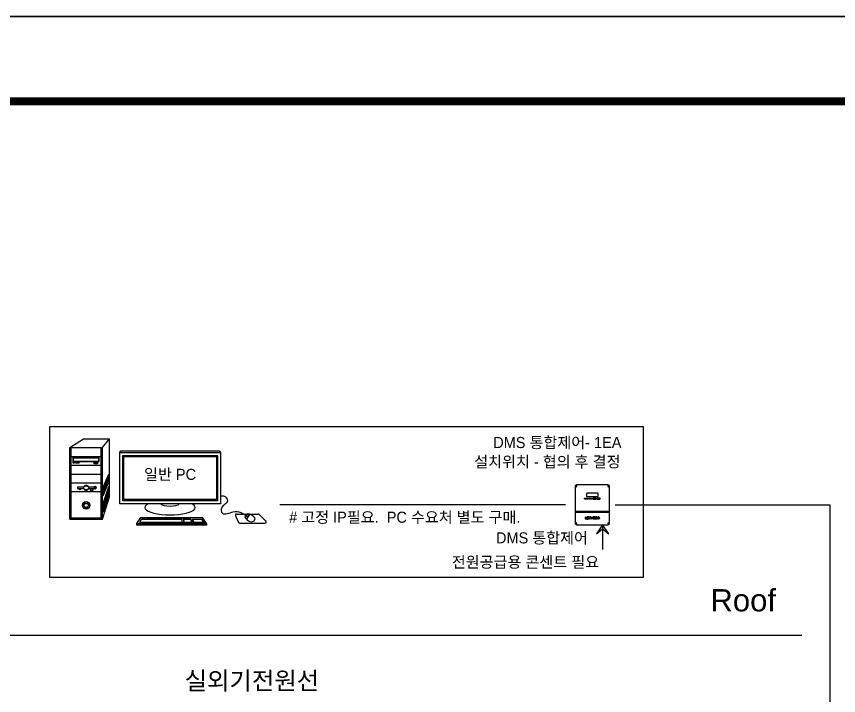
# Model space of a CAD drawing. Header units: millimetres. Extents: x -56261 to 196039, y 9480 to 100001.
# Drawn here: x 4243 to 14409, y 61898 to 70301 of the extents above; entities that cross this region are included whole.
import ezdxf
from ezdxf.enums import TextEntityAlignment as Align

# ---------------------------------------------------------------- set-up
doc = ezdxf.new("R2010")
doc.units = ezdxf.units.MM
for name, color, linetype in [('DVM_REPORT', 7, 'Continuous'), ('FORM', 4, 'Continuous'), ('SS-TEXT', 7, 'Continuous'), ('SS-중앙제어선', 5, 'Continuous')]:
    doc.layers.add(name, color=color, linetype=linetype)
doc.styles.get("Standard").update_dxf_attribs({"font": 'arial.ttf'})
doc.styles.add('삼성전자', font='')
doc.styles.get('삼성전자').set_extended_font_data('Gulim')

# ---------------------------------------------------------------- blocks, each defined once
blk = doc.blocks.new('FORM_기계', base_point=(381614, -321275))
at = {"layer": 'FORM', "color": 7}
blk.add_lwpolyline([(381614, -321275), (465714, -321275), (465714, -261875), (381614, -261875)], close=True, dxfattribs=at)
at = {"layer": 'FORM', "const_width": 200}
blk.add_lwpolyline([(463614, -319175), (383714, -319175), (383714, -263975), (463614, -263975)], close=True, dxfattribs=at)
blk = doc.blocks.new('A$C208730F6')
at = {"layer": 'SS-TEXT', "color": 5, "linetype": 'Continuous'}
for p, q in [((472, 296), (498, 296)), ((472, 296), (472, 285)), ((473, 335), (473, 327)), ((485, 310), (510, 295)), ((498, 296), (498, 289)), ((530, 309), (502, 324)), ((514, 331), (514, 323)), ((514, 323), (538, 323)), ((538, 335), (538, 323)), ((540, 293), (540, 285)), ((575, 358), (558, 262)), ((558, 262), (585, 262)), ((575, 358), (617, 358)), ((594, 335), (585, 262)), ((594, 335), (597, 335)), ((597, 335), (606, 262)), ((606, 262), (633, 262)), ((617, 358), (633, 262)), ((650, 358), (692, 358)), ((650, 358), (650, 262)), ((650, 262), (675, 262)), ((675, 333), (677, 333)), ((675, 333), (675, 262)), ((689, 262), (677, 333)), ((689, 262), (715, 262)), ((701, 306), (692, 358)), ((701, 306), (703, 306)), ((712, 358), (703, 306)), ((712, 358), (754, 358)), ((715, 262), (727, 333)), ((727, 333), (729, 333)), ((729, 333), (729, 262)), ((729, 262), (754, 262)), ((754, 358), (754, 262)), ((774, 296), (801, 296)), ((774, 296), (774, 285)), ((776, 335), (776, 327)), ((787, 310), (812, 295)), ((801, 296), (801, 289)), ((832, 309), (805, 324)), ((816, 331), (816, 323)), ((816, 323), (841, 323)), ((841, 335), (841, 323)), ((843, 293), (843, 285)), ((865, 358), (892, 358)), ((865, 358), (865, 289)), ((892, 358), (892, 289)), ((907, 358), (934, 358)), ((907, 358), (907, 289)), ((934, 358), (934, 289)), ((958, 358), (990, 358)), ((958, 358), (958, 262)), ((958, 262), (982, 262)), ((982, 321), (983, 321)), ((982, 321), (982, 262)), ((1006, 262), (983, 321)), ((990, 358), (1013, 298)), ((1038, 262), (1006, 262)), ((1013, 298), (1014, 298)), ((1014, 358), (1038, 358)), ((1014, 358), (1014, 298)), ((1038, 358), (1038, 262)), ((1061, 332), (1061, 288)), ((1087, 332), (1087, 288)), ((1093, 312), (1126, 312)), ((1093, 312), (1093, 298)), ((1093, 298), (1100, 298)), ((1100, 332), (1100, 325)), ((1100, 325), (1126, 325)), ((1100, 298), (1100, 288)), ((1126, 332), (1126, 325)), ((1126, 312), (1126, 288))]:
    blk.add_line(p, q, dxfattribs=at)
at = {"layer": 'SS-TEXT', "color": 5}
blk.add_line((1094, 262), (1093, 262), dxfattribs=at)
at = {"layer": 'SS-TEXT'}
for points in [[(70, 1845), (1529, 1845, -0.414214), (1599, 1775), (1599, 70, -0.414214), (1529, 0), (70, 0, -0.414214), (0, 70), (0, 1775, -0.414214)], [(586, 1190), (449, 1190, -0.414214), (439, 1200), (439, 1222, -0.414214), (449, 1232), (586, 1232, -0.414214), (596, 1222), (596, 1200, -0.414214)], [(560, 1459), (1038, 1459, -0.414214), (1068, 1429), (1068, 1336, -0.414214), (1038, 1306), (560, 1306, -0.414214), (530, 1336), (530, 1429, -0.414214)], [(774, 1190), (637, 1190, -0.414214), (627, 1200), (627, 1222, -0.414214), (637, 1232), (774, 1232, -0.414214), (784, 1222), (784, 1200, -0.414214)], [(825, 1190), (962, 1190, 0.414214), (972, 1200), (972, 1222, 0.414214), (962, 1232), (825, 1232, 0.414214), (815, 1222), (815, 1200, 0.414214)], [(1013, 1190), (1150, 1190, 0.414214), (1160, 1200), (1160, 1222, 0.414214), (1150, 1232), (1013, 1232, 0.414214), (1003, 1222), (1003, 1200, 0.414214)]]:
    blk.add_lwpolyline(points, format="xyb", close=True, dxfattribs=at)
for points in [[(40, 1790), (69, 1790)], [(55, 1776), (55, 1805)], [(1559, 1790), (1529, 1790)], [(1544, 1776), (1544, 1805)], [(0, 613), (1599, 613)], [(0, 563), (1599, 563)], [(40, 55), (69, 55)], [(55, 69), (55, 40)], [(1559, 55), (1529, 55)], [(1544, 69), (1544, 40)]]:
    blk.add_lwpolyline(points, dxfattribs=at)
for centre, radius in [((55, 1790), 29.7), ((55, 1790), 19.7), ((1544, 1790), 29.7), ((1544, 1790), 19.7), ((55, 55), 29.7), ((55, 55), 19.7), ((1544, 55), 29.7), ((1544, 55), 19.7)]:
    blk.add_circle(centre, radius, dxfattribs=at)
at = {"layer": 'SS-TEXT', "color": 5, "linetype": 'Continuous'}
for centre, radius, start, end in [((506, 331), 7.65, 0, 241.4517), ((506, 289), 7.65, 180, 60.3802), ((808, 331), 7.65, 0, 241.4517), ((808, 289), 7.65, 180, 60.3802), ((899, 289), 7.65, 180, 0), ((1093, 332), 6.69, 0, 180), ((1093, 288), 6.69, 180, 0)]:
    blk.add_arc(centre, radius, start, end, dxfattribs=at)
for centre, major_axis, ratio, start_param, end_param in [((506, 285), (34.4, 0), 0.666667, 3.141593, 6.283185), ((506, 327), (32.5, 0), 0.705882, 3.141593, 3.999165), ((506, 335), (32.5, 0), 0.705882, 0, 1.669355), ((506, 293), (-34.4, 0), 0.666667, 3.141593, 3.953944), ((808, 285), (34.4, 0), 0.666667, 3.141593, 6.283185), ((808, 335), (-32.5, 0), 0.705882, 3.141593, 6.283185), ((808, 327), (32.5, 0), 0.705882, 3.141593, 3.999165), ((808, 293), (-34.4, 0), 0.666667, 3.141593, 3.953944), ((899, 289), (34.4, 0), 0.777778, 3.141593, 6.283185), ((1093, 332), (-32.5, 0), 0.794118, 3.141593, 6.283185), ((1093, 288), (32.5, 0), 0.794118, 3.141593, 4.694878), ((1093, 288), (-32.5, 0), 0.794118, 2.381629, 3.141593)]:
    blk.add_ellipse(centre, major_axis=major_axis, ratio=ratio, start_param=start_param, end_param=end_param, dxfattribs=at)
at = {"layer": 'SS-TEXT', "color": 5, "linetype": 'Continuous', "extrusion": (0, 0, -1)}
for centre, ratio, start_param, end_param in [((506, 335), 0.705882, 0, 1.669355), ((1093, 288), 0.794118, 3.141593, 4.694878)]:
    blk.add_ellipse(centre, major_axis=(-32.5, 0), ratio=ratio, start_param=start_param, end_param=end_param, dxfattribs=at)
blk = doc.blocks.new('A$C608911C0')
at = {"layer": 'SS-TEXT', "ltscale": 50}
for p, q in [((0, 1332), (237, 1485)), ((237, 1485), (681, 1485)), ((562, 1332), (681, 1485)), ((681, 484), (681, 1485)), ((0, 101), (0, 1332)), ((0, 1332), (562, 1332)), ((22, 101), (22, 1332)), ((540, 101), (540, 1332)), ((562, 101), (562, 1332)), ((858, 1249), (876, 1274)), ((876, 1274), (2568, 1274)), ((2568, 1274), (2586, 1249)), ((22, 1181), (540, 1181)), ((56, 1091), (56, 1159)), ((56, 1159), (506, 1159)), ((62, 1096), (62, 1154)), ((62, 1154), (500, 1154)), ((500, 1096), (500, 1154)), ((506, 1091), (506, 1159)), ((909, 419), (909, 1198)), ((909, 1198), (2535, 1198)), ((2535, 1198), (2535, 419)), ((22, 1030), (540, 1030)), ((56, 1091), (506, 1091)), ((62, 1096), (500, 1096)), ((105, 1082), (158, 1082)), ((105, 1067), (105, 1082)), ((158, 1067), (105, 1067)), ((111, 1067), (111, 1082)), ((117, 1067), (117, 1082)), ((123, 1067), (123, 1082)), ((129, 1067), (129, 1082)), ((134, 1067), (134, 1082)), ((140, 1067), (140, 1082)), ((146, 1067), (146, 1082)), ((152, 1082), (152, 1067)), ((152, 1067), (152, 1082)), ((152, 1067), (152, 1082)), ((158, 1067), (158, 1082)), ((418, 1085), (473, 1085)), ((418, 1055), (418, 1085)), ((473, 1055), (418, 1055)), ((424, 1082), (467, 1082)), ((424, 1058), (424, 1082)), ((467, 1058), (424, 1058)), ((467, 1082), (467, 1058)), ((473, 1085), (473, 1055)), ((22, 878), (540, 878)), ((572, 654), (670, 873)), ((659, 718), (659, 848)), ((670, 745), (670, 873)), ((22, 727), (540, 727)), ((572, 503), (670, 745)), ((605, 584), (605, 727)), ((616, 610), (616, 751)), ((626, 637), (626, 776)), ((637, 662), (637, 800)), ((648, 691), (648, 824)), ((22, 576), (540, 576)), ((130, 647), (130, 639)), ((138, 655), (244, 655)), ((138, 631), (240, 631)), ((240, 631), (229, 631)), ((317, 655), (419, 655)), ((321, 631), (420, 631)), ((339, 631), (321, 631)), ((572, 373), (670, 662)), ((572, 503), (572, 654)), ((583, 530), (583, 678)), ((594, 557), (594, 703)), ((637, 430), (637, 565)), ((648, 464), (648, 598)), ((659, 499), (659, 630)), ((670, 534), (670, 662)), ((562, 101), (681, 484)), ((670, 534), (572, 222)), ((594, 291), (594, 437)), ((605, 326), (605, 469)), ((616, 360), (616, 501)), ((626, 395), (626, 533)), ((572, 222), (572, 373)), ((583, 256), (583, 405)), ((2535, 419), (909, 419)), ((2845, 159), (2896, 46)), ((2865, 189), (3238, 189)), ((3027, 176), (3011, 149)), ((3021, 166), (3058, 144)), ((3022, 168), (3059, 146)), ((3058, 144), (3034, 103)), ((3086, 186), (3036, 101)), ((3083, 187), (3059, 146)), ((3253, 183), (3367, 70)), ((0, 101), (562, 101)), ((22, 122), (540, 122)), ((1153, 25), (1222, 133)), ((1200, 51), (1233, 101)), ((1200, 51), (1935, 51)), ((1200, 51), (1200, 33)), ((1200, 33), (1935, 33)), ((1222, 133), (2280, 133)), ((1233, 101), (1926, 101)), ((1235, 105), (1241, 114)), ((1235, 105), (1235, 101)), ((1235, 105), (1278, 105)), ((1241, 114), (1284, 114)), ((1265, 51), (1265, 33)), ((1278, 105), (1284, 114)), ((1278, 105), (1278, 101)), ((1284, 114), (1284, 101)), ((1308, 51), (1308, 33)), ((1322, 105), (1327, 114)), ((1322, 105), (1925, 105)), ((1322, 105), (1322, 101)), ((1327, 114), (1923, 114)), ((1373, 51), (1373, 33)), ((1416, 51), (1416, 33)), ((1676, 51), (1676, 33)), ((1719, 51), (1719, 33)), ((1784, 51), (1784, 33)), ((1827, 51), (1827, 33)), ((1870, 51), (1870, 33)), ((1925, 105), (1923, 114)), ((1925, 105), (1925, 101)), ((1935, 51), (1926, 101)), ((1935, 51), (1935, 33)), ((1953, 114), (2072, 114)), ((1955, 105), (1953, 114)), ((1953, 114), (1953, 96)), ((1955, 88), (1953, 96)), ((1955, 105), (2075, 105)), ((1955, 105), (1955, 88)), ((1955, 88), (1956, 88)), ((1967, 51), (1956, 101)), ((1956, 101), (2077, 101)), ((1956, 101), (1956, 83)), ((1967, 33), (1956, 83)), ((1967, 51), (2097, 51)), ((1967, 51), (1967, 33)), ((1967, 33), (2097, 33)), ((2010, 51), (2010, 33)), ((2054, 51), (2054, 33)), ((2075, 105), (2072, 114)), ((2075, 105), (2075, 101)), ((2097, 51), (2077, 101)), ((2097, 51), (2097, 33)), ((2107, 101), (2270, 101)), ((2129, 51), (2107, 101)), ((2107, 101), (2107, 83)), ((2129, 33), (2107, 83)), ((2129, 51), (2302, 51)), ((2129, 51), (2129, 33)), ((2129, 33), (2302, 33)), ((2216, 51), (2216, 33)), ((2259, 51), (2259, 33)), ((2302, 51), (2270, 101)), ((2349, 25), (2280, 133)), ((2302, 51), (2302, 33)), ((2915, 33), (3352, 33))]:
    blk.add_line(p, q, dxfattribs=at)
for points in [[(2586, 368), (858, 368), (858, 1249), (2586, 1249)], [(2517, 437), (927, 437), (927, 1180), (2517, 1180)], [(351, 594), (403, 594), (403, 616), (351, 616)], [(2349, 0), (1153, 0), (1153, 25), (2349, 25)]]:
    blk.add_lwpolyline(points, close=True, dxfattribs=at)
for centre, radius in [((67, 1074), 10.9), ((67, 1074), 7.74), ((172, 611), 5.12), ((436, 643), 14), ((281, 338), 64.8), ((281, 338), 43.2), ((281, 338), 34.6)]:
    blk.add_circle(centre, radius, dxfattribs=at)
for centre, radius, start, end in [((138, 647), 8.4, 90, 180), ((138, 639), 8.4, 180, 270), ((436, 644), 20.5, 219.0439, 146.0514), ((2865, 167), 21.6, 90, 204.234), ((3025, 140), 16.2, 149.7164, 212.3433), ((3055, 159), 32.4, 83.4598, 149.7164), ((3037, 7), 186, 42.1235, 83.4598), ((3238, 167), 21.6, 45.4711, 90), ((2915, 55), 21.6, 204.234, 270), ((3168, 231), 186, 212.3433, 246.6124), ((3120, 120), 64.8, 246.6124, 336.4156), ((3151, 110), 32.4, 337.8947, 42.1235), ((3044, 153), 148, 336.4156, 337.8947), ((3352, 55), 21.6, 270, 45.4711)]:
    blk.add_arc(centre, radius, start, end, dxfattribs=at)
for centre, major_axis, ratio, start_param, end_param in [((281, 641), (30.2, 30.2), 1, 2.60102, 5.252962), ((281, 641), (30.2, 30.2), 1, 5.832003, 8.305164), ((281, 640), (-42.7, 0), 0.679695, 0.333338, 2.808255), ((281, 640), (-42.7, 0), 0.679695, 3.67913, 5.745648), ((1722, 303), (-432, 0), 0.3, -0.523599, 3.665191), ((1722, 390), (-173, 0), 0.375, 0.339837, 2.801756)]:
    blk.add_ellipse(centre, major_axis=major_axis, ratio=ratio, start_param=start_param, end_param=end_param, dxfattribs=at)
blk.add_spline([(3019, 162), (2944, 209), (2801, 221), (2627, 200), (2618, 309), (2715, 425), (2648, 496), (2586, 496)], degree=3, dxfattribs=at)

msp = doc.modelspace()

# ---------------------------------------------------------------- linework, layer by layer
at = {"layer": 'DVM_REPORT', "color": 7}
msp.add_line((-11761.1, 62646.9), (13955.8, 62646.9), dxfattribs=at)
at = {"layer": 'SS-TEXT', "color": 1}
msp.add_lwpolyline([(4655.8, 65228), (11994.3, 65228), (11994.3, 63358.1), (4655.8, 63358.1)], close=True, dxfattribs=at)
at = {"layer": 'SS-TEXT', "color": 2, "ltscale": 15}
msp.add_lwpolyline([(11490.6, 64012.1), (11414.2, 63900.9), (11490.6, 63959.9), (11567, 63900.9), (11490.6, 64012.1), (11490.6, 63703)], dxfattribs=at)
at = {"layer": 'SS-중앙제어선'}
for points in [[(11034.5, 64258), (7500.4, 64258)], [(11648.5, 64258), (14300.4, 64258), (14300.4, 53062.8), (12254.3, 53062.8)]]:
    msp.add_lwpolyline(points, dxfattribs=at)

# ---------------------------------------------------------------- block references
at = {"layer": 'FORM', "xscale": 0.5, "yscale": 0.5, "zscale": 0.5}
for p in [(-14211.1, 70301.1), (-14211.1, 40601.1)]:
    msp.add_blockref('FORM_기계', p, dxfattribs=at)
at = {"layer": 'SS-TEXT'}
for name, p, xscale, yscale, zscale in [('A$C608911C0', (4903.2, 64007.2), 0.7198158991754587, 0.7198158991754587, 0.7198158991754587), ('A$C208730F6', (11577.5, 64012.1), -0.2665640458785834, 0.2665640458785834, 0.2665640458785834)]:
    msp.add_blockref(name, p, dxfattribs=dict(at, xscale=xscale, yscale=yscale, zscale=zscale))

# ---------------------------------------------------------------- texts
at = {"layer": 'DVM_REPORT', "color": 7}
msp.add_text('Roof', height=275, dxfattribs=at).set_placement((13635.8, 62856.9), align=Align.BOTTOM_RIGHT)
at = {"layer": 'SS-TEXT', "color": 7, "linetype": 'ByBlock', "style": '삼성전자'}
for s, p in [('DMS 통합제어- 1EA', (11724.7, 65029)), ('설치위치 - 협의 후 결정', (11711.8, 64790.5))]:
    msp.add_text(s, height=137.148, dxfattribs=at).set_placement(p, align=Align.MIDDLE_RIGHT)
msp.add_text('일반 PC', height=137.15, dxfattribs=at).set_placement((6142.8, 64637.3), align=Align.MIDDLE)
at = {"layer": 'SS-TEXT', "color": 4, "ltscale": 15, "style": '삼성전자'}
msp.add_text('# 고정 IP필요.  PC 수요처 별도 구매.', height=137.148, dxfattribs=at).set_placement((7615.2, 64035.9))
at = {"layer": 'SS-TEXT', "color": 7, "linetype": 'ByBlock', "style": '삼성전자'}
msp.add_text('DMS 통합제어', height=137.15, dxfattribs=at).set_placement((10173, 63780.5))
at = {"layer": 'SS-TEXT', "color": 2, "ltscale": 15, "style": '삼성전자'}
msp.add_text('전원공급용 콘센트 필요 ', height=137.148, dxfattribs=at).set_placement((9626.8, 63480.7))
at = {"layer": 'SS-TEXT', "color": 1, "style": '삼성전자'}
msp.add_text('실외기전원선', height=221, dxfattribs=at).set_placement((7154.3, 61971.1), align=Align.CENTER)

doc.saveas('drawing.dxf')
